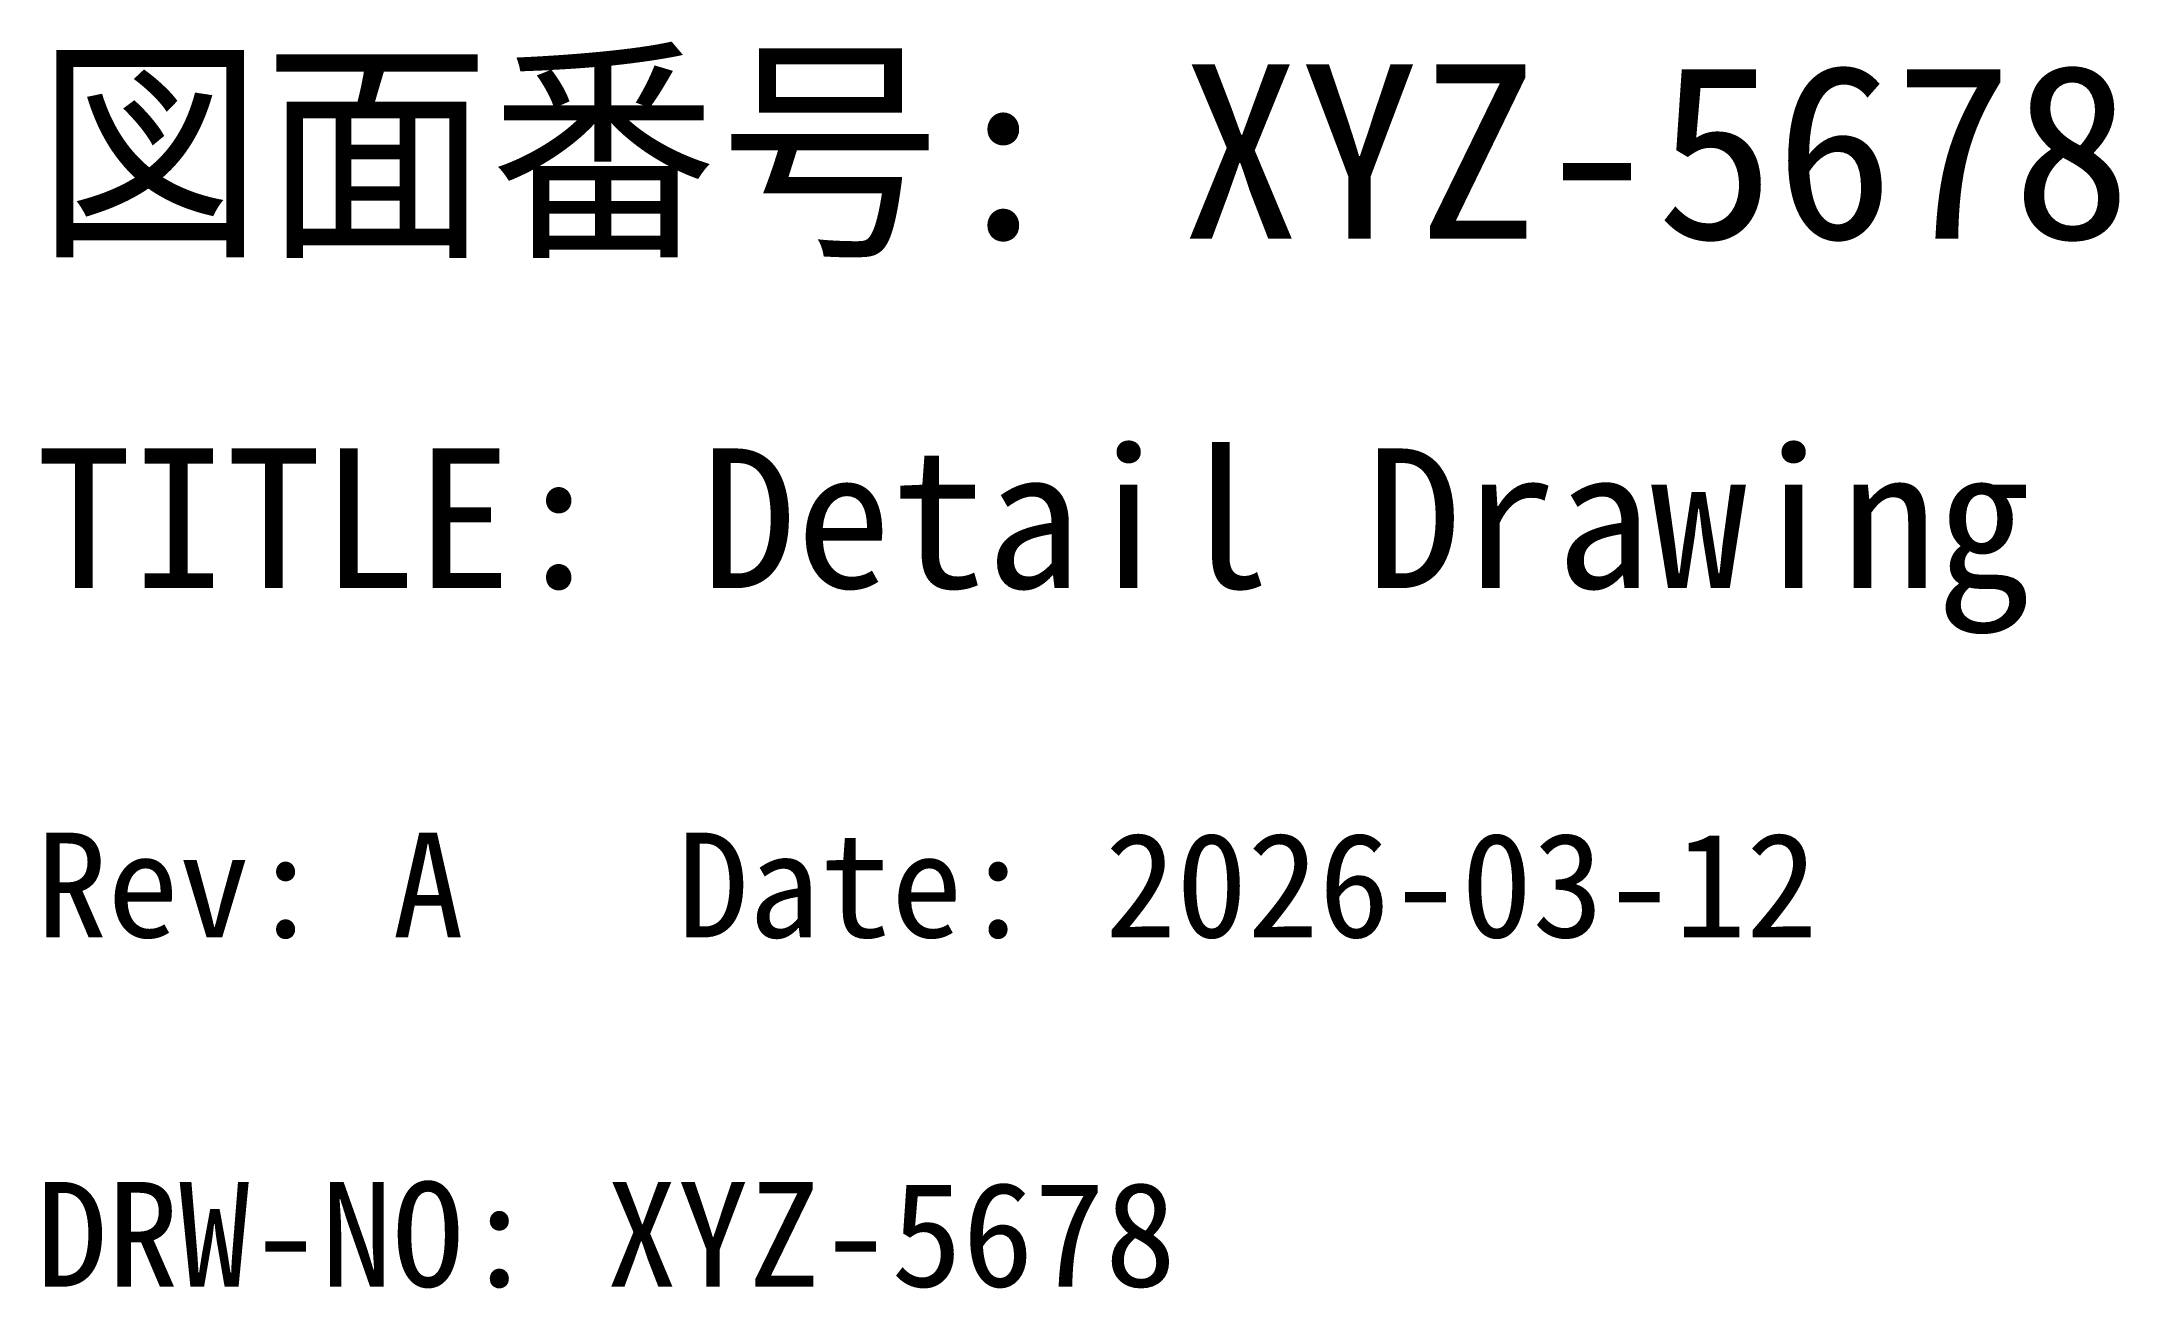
# Model space of a CAD drawing. Extents: x 50 to 169, y 140 to 211.
import ezdxf

# ---------------------------------------------------------------- set-up
doc = ezdxf.new("R2010")
doc.units = 0

msp = doc.modelspace()

# ---------------------------------------------------------------- texts
for s, height, p in [('図面番号: XYZ-5678', 10, (50, 200)), ('TITLE: Detail Drawing', 8, (50, 180))]:
    msp.add_text(s, height=height).set_placement(p)
at = {"layer": 'TITLEBLOCK'}
for s, p in [('Rev: A   Date: 2026-03-12', (50, 160)), ('DRW-NO: XYZ-5678', (50, 140))]:
    msp.add_text(s, height=6, dxfattribs=at).set_placement(p)

doc.saveas('drawing.dxf')
